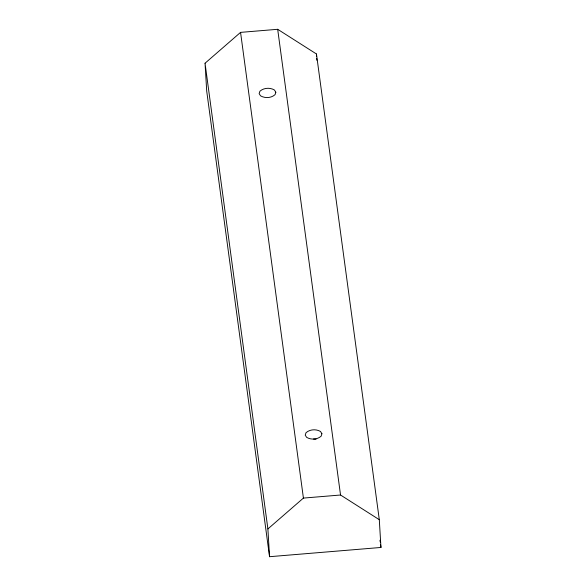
<?xml version="1.0" encoding="UTF-8"?>
<svg xmlns="http://www.w3.org/2000/svg" width="586" height="586" viewBox="0 0 586 586"><rect width="100%" height="100%" fill="white"/><g stroke="black" fill="none" stroke-linecap="round" stroke-linejoin="round"><path stroke-width="0.88" d="M205.041 63.229L240.56 32.377L277.683 29.3L316.455 53.985L379.303 519.694L380.959 547.456L269.545 556.7L206.697 90.991L205.041 63.229L267.897 528.938L269.545 556.7M267.897 528.938L303.416 498.085L340.539 495.009L379.303 519.694M313.532 439.002L316.088 439.185M379.977 540.211L380.226 542.021M380.592 544.738L380.959 547.456M277.683 29.3L340.539 495.009M240.56 32.377L303.416 498.085M316.455 53.985L316.616 56.674M316.718 58.461L316.828 60.255M275.823 92.229L275.068 94.646C271.157 98.148 265.033 98.448 260.565 95.848L259.137 93.614L259.935 91.196C263.861 87.754 269.978 87.365 274.438 89.995L275.823 92.229M321.912 433.75L321.157 436.167C317.275 439.668 311.1 439.976 306.654 437.368L305.225 435.134L306.024 432.688C309.972 429.267 316.044 428.879 320.527 431.486L321.912 433.75"/></g></svg>
